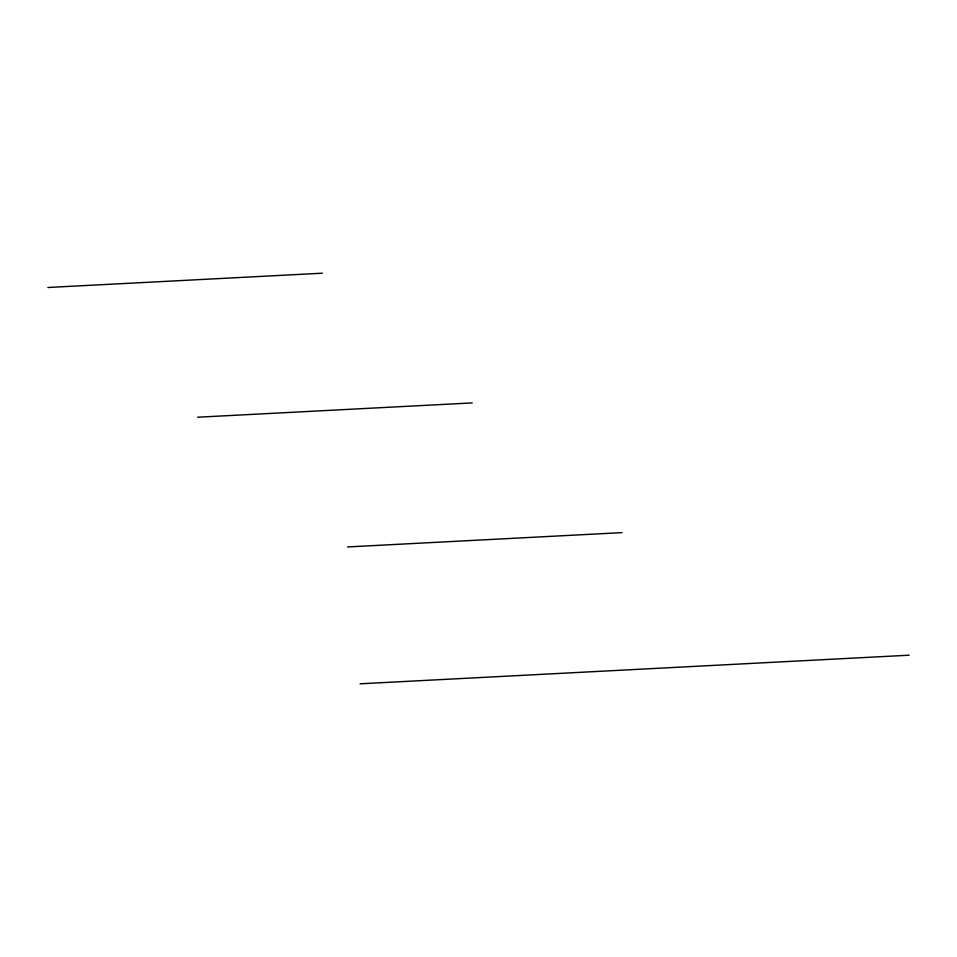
<?xml version="1.0" encoding="UTF-8"?>
<svg xmlns="http://www.w3.org/2000/svg" width="957" height="957" viewBox="0 0 957 957"><rect width="100%" height="100%" fill="white"/><g stroke="black" fill="none" stroke-linecap="round" stroke-linejoin="round"><path stroke-width="1.44" d="M47.85 287.495L322.377 273.2M197.68 417.216L472.22 402.909M347.523 546.937L622.05 532.63M360.095 683.8L909.15 655.198"/></g></svg>
